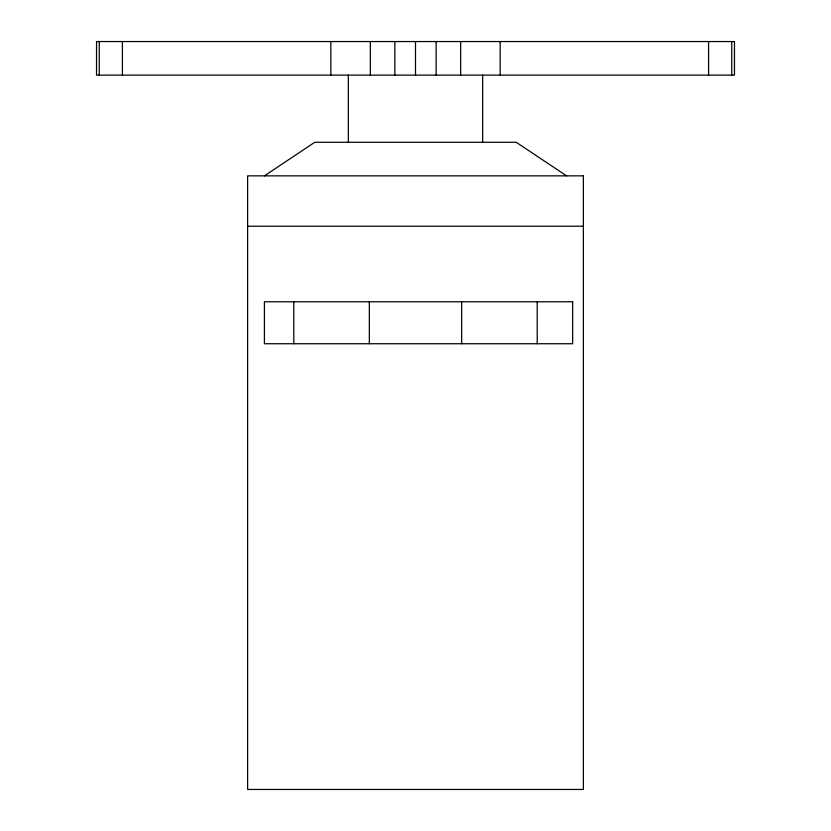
<?xml version="1.0" encoding="UTF-8"?>
<svg xmlns="http://www.w3.org/2000/svg" width="831" height="831" viewBox="0 0 831 831"><rect width="100%" height="100%" fill="white"/><g stroke="black" fill="none" stroke-linecap="round" stroke-linejoin="round"><path stroke-width="1.25" d="M264.414 175.85L314.772 142.278L516.228 142.278L566.586 175.85M247.617 226.219L583.383 226.219M731.747 41.55L731.747 75.122M708.583 41.55L708.583 75.122M537.21 301.767L537.21 343.733M500.169 41.55L500.169 75.122M482.655 75.122L482.655 142.278M461.662 301.767L461.662 343.733M460.654 41.55L460.654 75.122M436.14 41.55L436.14 75.122M415.5 41.55L415.5 75.122M394.86 41.55L394.86 75.122M370.346 41.55L370.346 75.122M369.338 301.767L369.338 343.733M348.345 75.122L348.345 142.278M330.831 41.55L330.831 75.122M293.79 301.767L293.79 343.733M122.417 41.55L122.417 75.122M99.253 41.55L99.253 75.122M734.469 41.55L96.531 41.55L96.531 75.122L734.469 75.122L734.469 41.55M583.383 175.85L247.617 175.85L247.617 789.45L583.383 789.45L583.383 175.85M572.652 301.767L264.414 301.767L264.414 343.733L572.652 343.733L572.652 301.767"/></g></svg>
